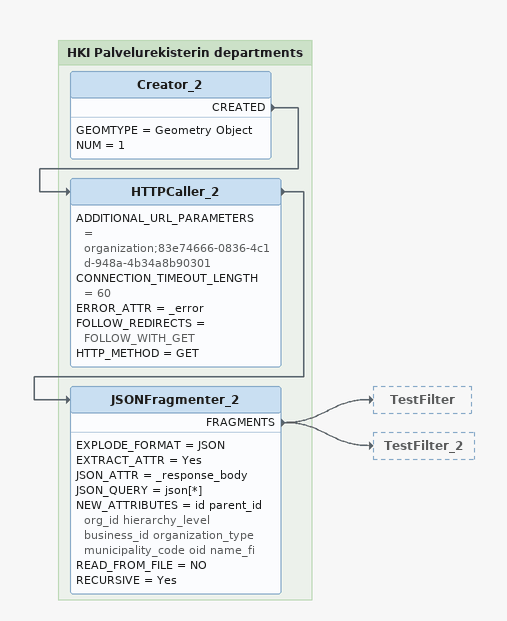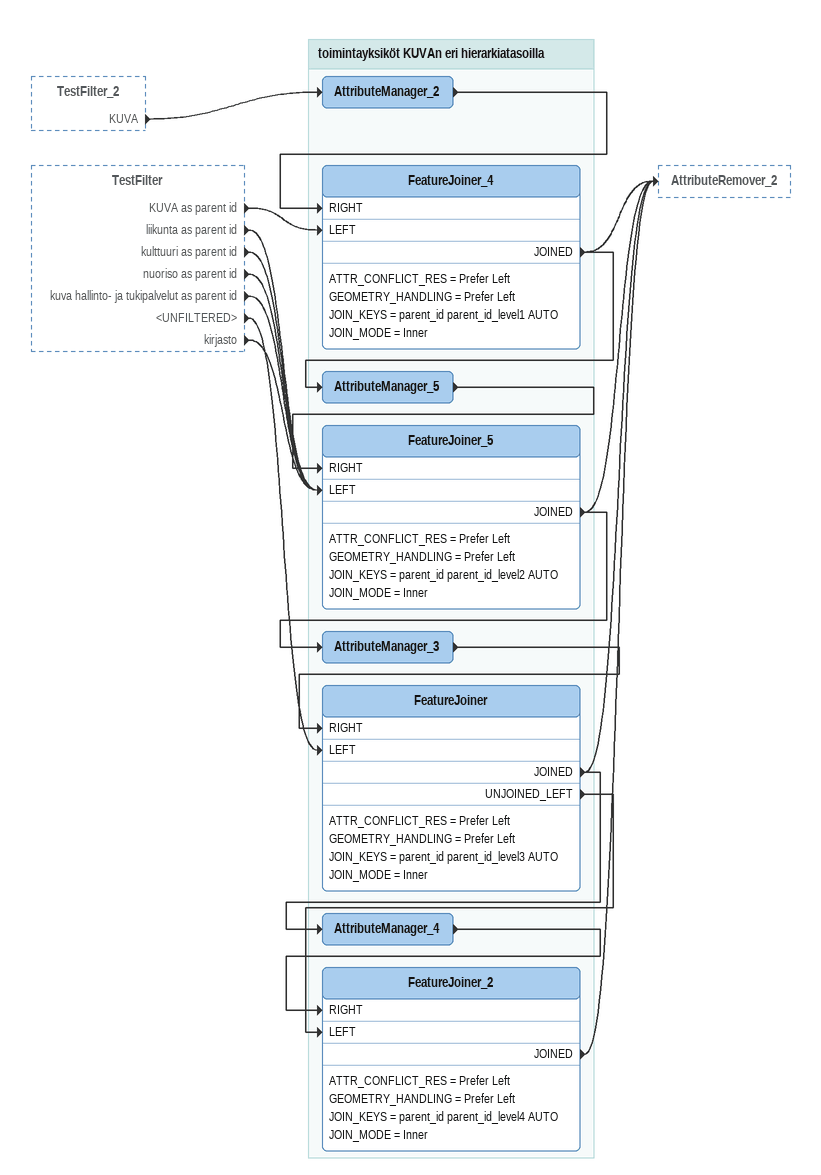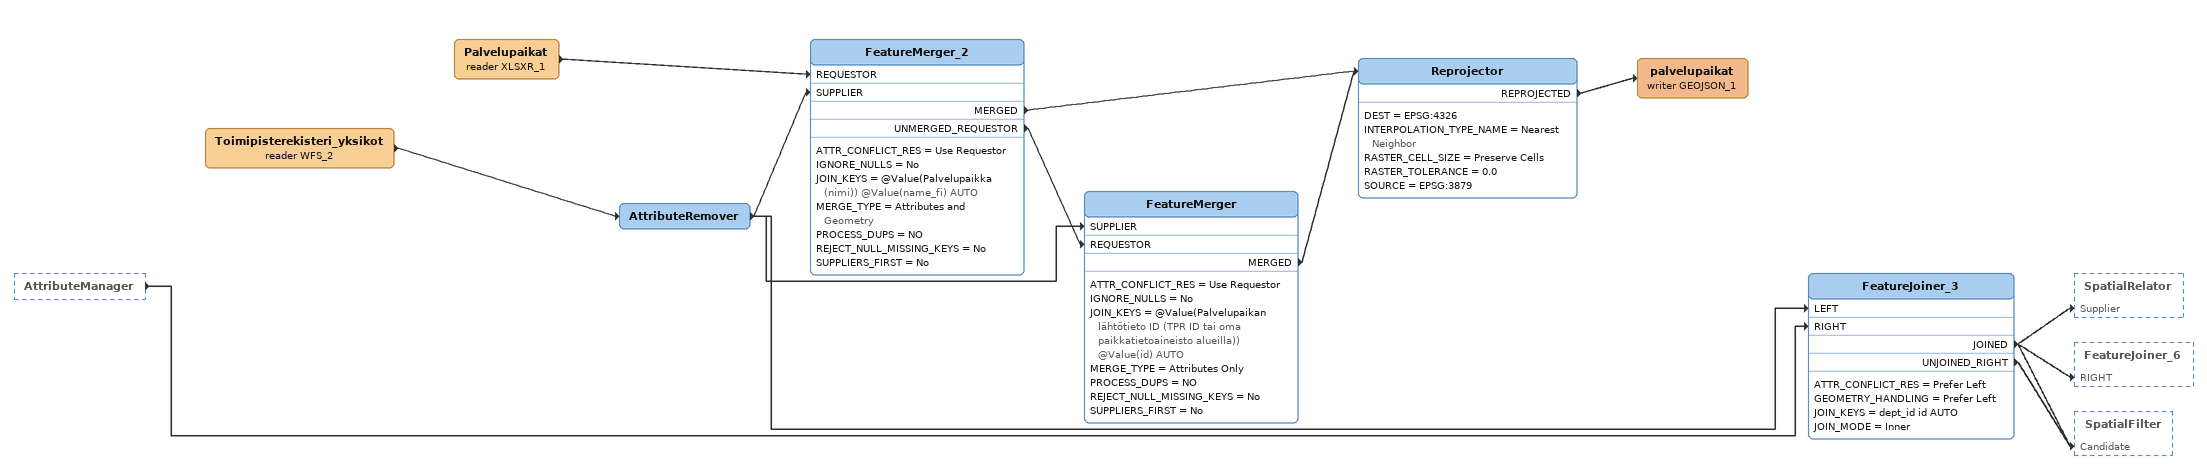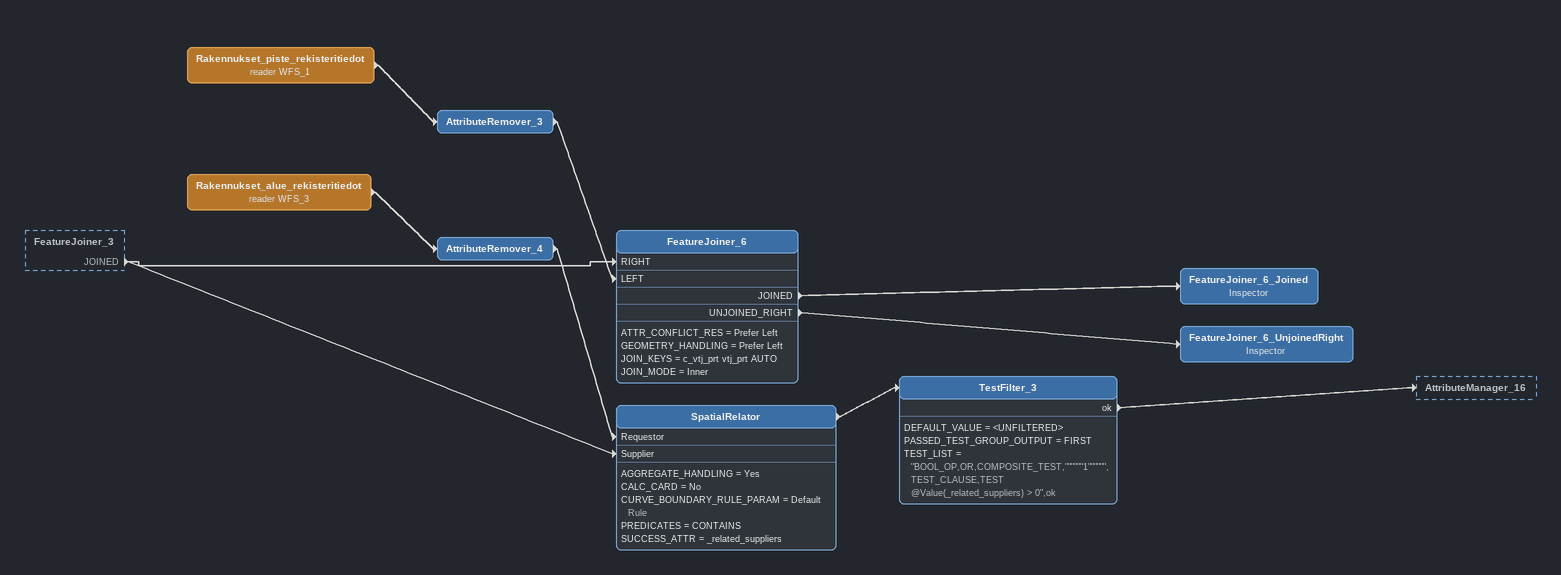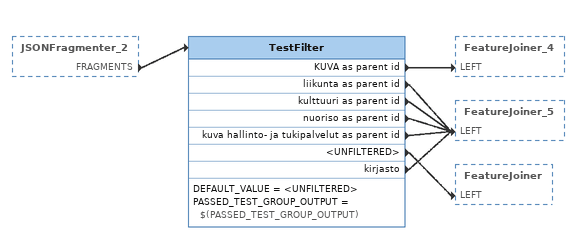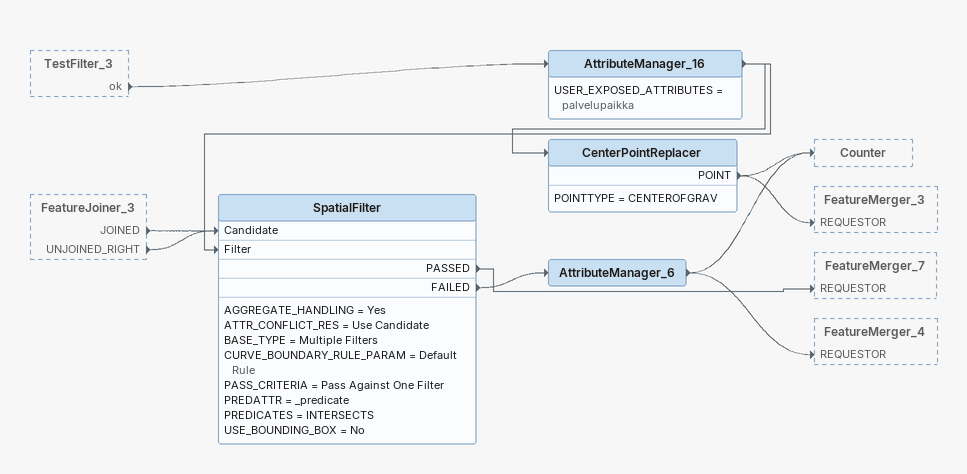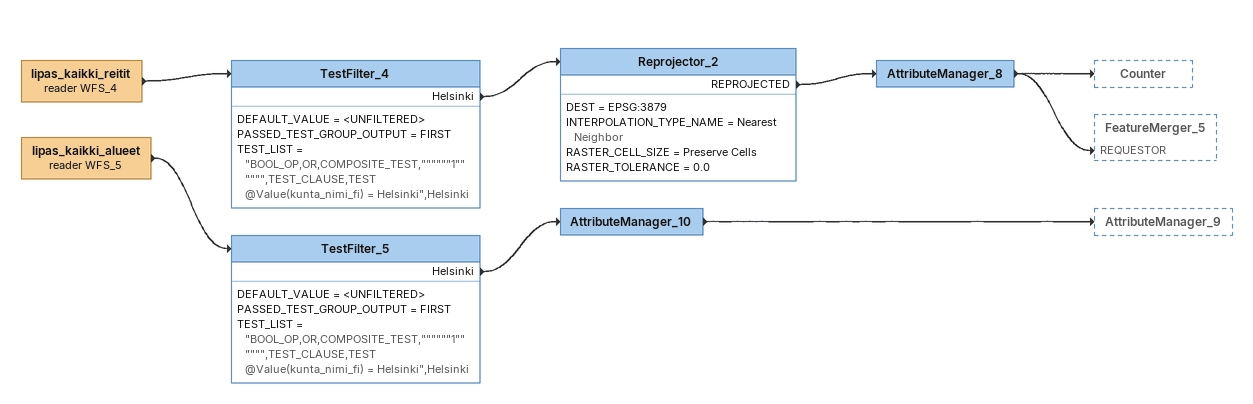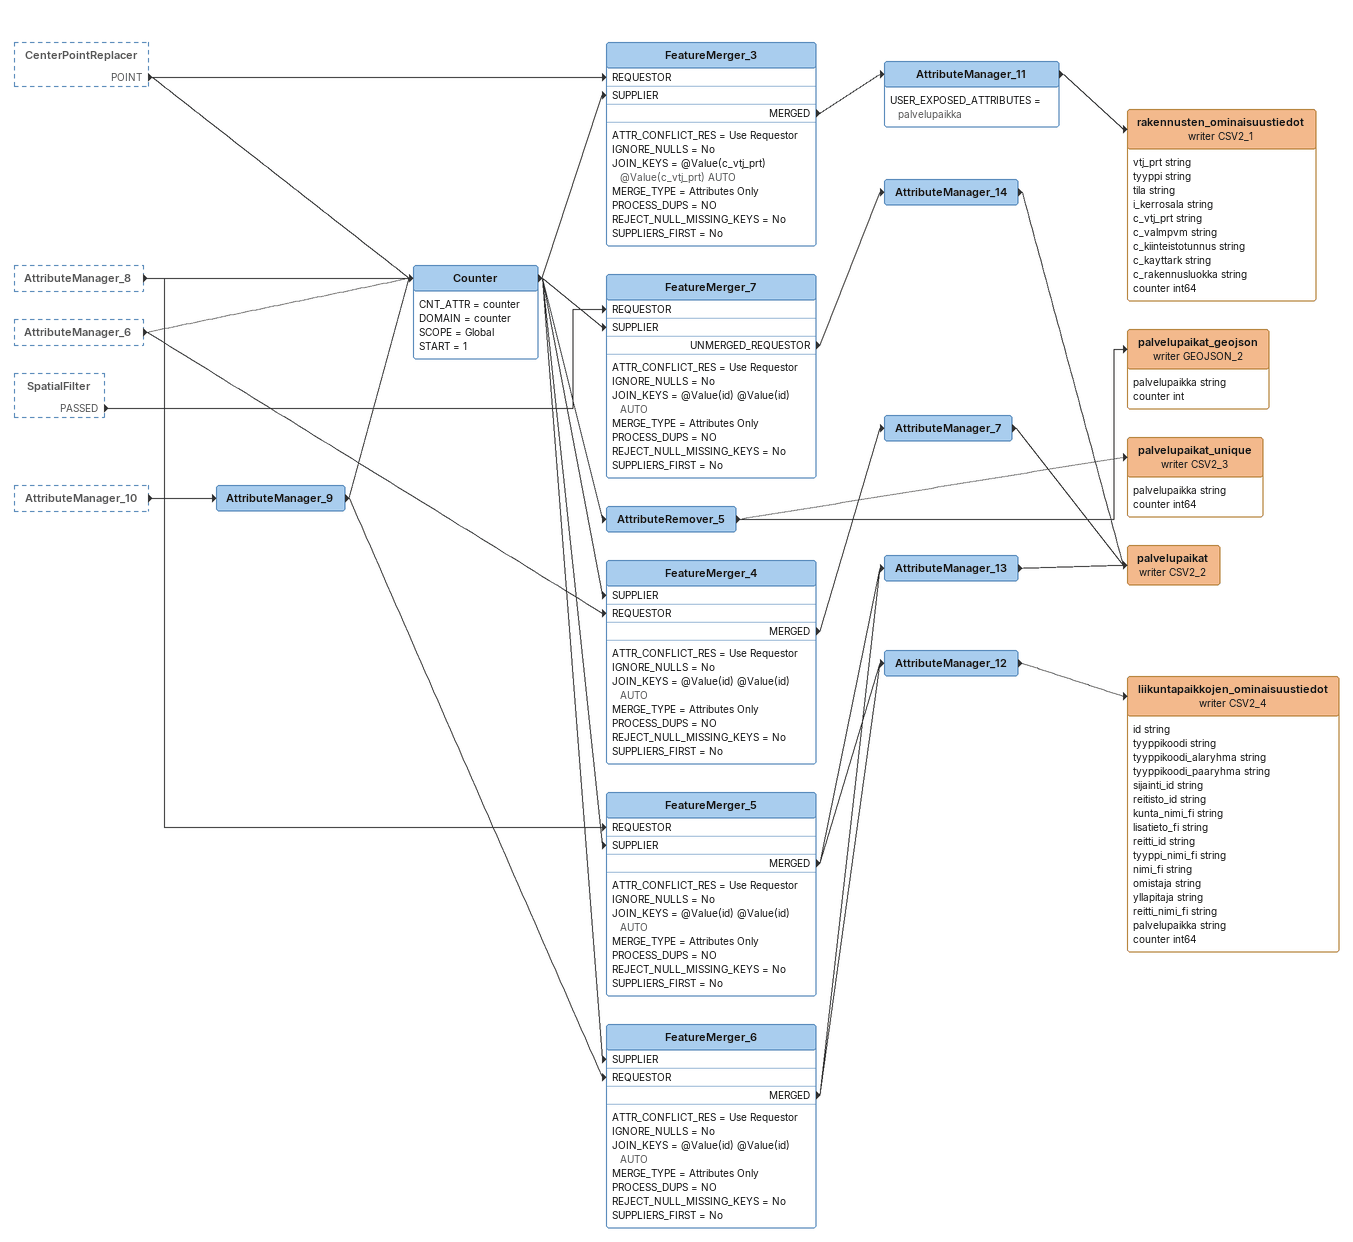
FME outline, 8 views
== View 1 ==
Bookmark: HKI Palvelurekisterin departments
Creator_2
    GEOMTYPE = Geometry Object
    NUM = 1
    CREATED -> HTTPCaller_2
HTTPCaller_2
    ADDITIONAL_URL_PARAMETERS = organization;83e74666-0836-4c1d-948a-4b34a8b90301
    CONNECTION_TIMEOUT_LENGTH = 60
    ERROR_ATTR = _error
    FOLLOW_REDIRECTS = FOLLOW_WITH_GET
    HTTP_METHOD = GET
    -> JSONFragmenter_2
JSONFragmenter_2
    EXPLODE_FORMAT = JSON
    EXTRACT_ATTR = Yes
    JSON_ATTR = _response_body
    JSON_QUERY = json[*]
    NEW_ATTRIBUTES = id parent_id org_id hierarchy_level business_id organization_type municipality_code oid name_fi
    READ_FROM_FILE = NO
    RECURSIVE = Yes
    FRAGMENTS -> TestFilter
    FRAGMENTS -> TestFilter_2

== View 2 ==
TestFilter_2 [outside]
    KUVA -> AttributeManager_2
TestFilter [outside]
    KUVA as parent id -> FeatureJoiner_4 [LEFT]
    liikunta as parent id -> FeatureJoiner_5 [LEFT]
    kulttuuri as parent id -> FeatureJoiner_5 [LEFT]
    nuoriso as parent id -> FeatureJoiner_5 [LEFT]
    kuva hallinto- ja tukipalvelut as parent id -> FeatureJoiner_5 [LEFT]
    <UNFILTERED> -> FeatureJoiner [LEFT]
    kirjasto -> FeatureJoiner_5 [LEFT]

Bookmark: toimintayksiköt KUVAn eri hierarkiatasoilla
AttributeManager_2
    -> FeatureJoiner_4 [RIGHT]
FeatureJoiner_4
    ATTR_CONFLICT_RES = Prefer Left
    GEOMETRY_HANDLING = Prefer Left
    JOIN_KEYS = parent_id parent_id_level1 AUTO
    JOIN_MODE = Inner
    JOINED -> AttributeManager_5
    JOINED -> AttributeRemover_2
AttributeManager_5
    -> FeatureJoiner_5 [RIGHT]
FeatureJoiner_5
    ATTR_CONFLICT_RES = Prefer Left
    GEOMETRY_HANDLING = Prefer Left
    JOIN_KEYS = parent_id parent_id_level2 AUTO
    JOIN_MODE = Inner
    JOINED -> AttributeManager_3
    JOINED -> AttributeRemover_2
AttributeManager_3
    -> FeatureJoiner [RIGHT]
FeatureJoiner
    ATTR_CONFLICT_RES = Prefer Left
    GEOMETRY_HANDLING = Prefer Left
    JOIN_KEYS = parent_id parent_id_level3 AUTO
    JOIN_MODE = Inner
    JOINED -> AttributeManager_4
    JOINED -> AttributeRemover_2
    UNJOINED_LEFT -> FeatureJoiner_2 [LEFT]
AttributeManager_4
    -> FeatureJoiner_2 [RIGHT]
FeatureJoiner_2
    ATTR_CONFLICT_RES = Prefer Left
    GEOMETRY_HANDLING = Prefer Left
    JOIN_KEYS = parent_id parent_id_level4 AUTO
    JOIN_MODE = Inner
    JOINED -> AttributeRemover_2

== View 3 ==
AttributeManager [outside]
    -> FeatureJoiner_3 [RIGHT]
Toimipisterekisteri_yksikot (reader WFS_2)
    -> AttributeRemover
AttributeRemover
    -> FeatureMerger_2 [SUPPLIER]
    -> FeatureMerger [SUPPLIER]
    -> FeatureJoiner_3 [LEFT]
FeatureJoiner_3
    ATTR_CONFLICT_RES = Prefer Left
    GEOMETRY_HANDLING = Prefer Left
    JOIN_KEYS = dept_id id AUTO
    JOIN_MODE = Inner
    JOINED -> SpatialRelator [Supplier]
    JOINED -> FeatureJoiner_6 [RIGHT]
    JOINED -> SpatialFilter [Candidate]
    UNJOINED_RIGHT -> SpatialFilter [Candidate]
Palvelupaikat (reader XLSXR_1)
    -> FeatureMerger_2 [REQUESTOR]
FeatureMerger_2
    ATTR_CONFLICT_RES = Use Requestor
    IGNORE_NULLS = No
    JOIN_KEYS = @Value(Palvelupaikka (nimi)) @Value(name_fi) AUTO
    MERGE_TYPE = Attributes and Geometry
    PROCESS_DUPS = NO
    REJECT_NULL_MISSING_KEYS = No
    SUPPLIERS_FIRST = No
    MERGED -> Reprojector
    UNMERGED_REQUESTOR -> FeatureMerger [REQUESTOR]
FeatureMerger
    ATTR_CONFLICT_RES = Use Requestor
    IGNORE_NULLS = No
    JOIN_KEYS = @Value(Palvelupaikan lähtötieto ID (TPR ID tai oma paikkatietoaineisto alueilla)) @Value(id) AUTO
    MERGE_TYPE = Attributes Only
    PROCESS_DUPS = NO
    REJECT_NULL_MISSING_KEYS = No
    SUPPLIERS_FIRST = No
    MERGED -> Reprojector
Reprojector
    DEST = EPSG:4326
    INTERPOLATION_TYPE_NAME = Nearest Neighbor
    RASTER_CELL_SIZE = Preserve Cells
    RASTER_TOLERANCE = 0.0
    SOURCE = EPSG:3879
    REPROJECTED -> palvelupaikat (writer GEOJSON_1)
palvelupaikat (writer GEOJSON_1)

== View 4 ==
FeatureJoiner_3 [outside]
    JOINED -> SpatialRelator [Supplier]
    JOINED -> FeatureJoiner_6 [RIGHT]
Rakennukset_piste_rekisteritiedot (reader WFS_1)
    -> AttributeRemover_3
AttributeRemover_3
    -> FeatureJoiner_6 [LEFT]
FeatureJoiner_6
    ATTR_CONFLICT_RES = Prefer Left
    GEOMETRY_HANDLING = Prefer Left
    JOIN_KEYS = c_vtj_prt vtj_prt AUTO
    JOIN_MODE = Inner
    JOINED -> FeatureJoiner_6_Joined
    UNJOINED_RIGHT -> FeatureJoiner_6_UnjoinedRight
FeatureJoiner_6_Joined: Inspector
FeatureJoiner_6_UnjoinedRight: Inspector
Rakennukset_alue_rekisteritiedot (reader WFS_3)
    -> AttributeRemover_4
AttributeRemover_4
    -> SpatialRelator [Requestor]
SpatialRelator
    AGGREGATE_HANDLING = Yes
    CALC_CARD = No
    CURVE_BOUNDARY_RULE_PARAM = Default Rule
    PREDICATES = CONTAINS
    SUCCESS_ATTR = _related_suppliers
    -> TestFilter_3
TestFilter_3
    DEFAULT_VALUE = <UNFILTERED>
    PASSED_TEST_GROUP_OUTPUT = FIRST
    TEST_LIST = "BOOL_OP,OR,COMPOSITE_TEST,""""""1"""""",TEST_CLAUSE,TEST @Value(_related_suppliers) > 0",ok
    ok -> AttributeManager_16

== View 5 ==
JSONFragmenter_2 [outside]
    FRAGMENTS -> TestFilter
TestFilter
    DEFAULT_VALUE = <UNFILTERED>
    PASSED_TEST_GROUP_OUTPUT = $(PASSED_TEST_GROUP_OUTPUT)
    KUVA as parent id -> FeatureJoiner_4 [LEFT]
    liikunta as parent id -> FeatureJoiner_5 [LEFT]
    kulttuuri as parent id -> FeatureJoiner_5 [LEFT]
    nuoriso as parent id -> FeatureJoiner_5 [LEFT]
    kuva hallinto- ja tukipalvelut as parent id -> FeatureJoiner_5 [LEFT]
    <UNFILTERED> -> FeatureJoiner [LEFT]
    kirjasto -> FeatureJoiner_5 [LEFT]

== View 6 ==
TestFilter_3 [outside]
    ok -> AttributeManager_16
FeatureJoiner_3 [outside]
    JOINED -> SpatialFilter [Candidate]
    UNJOINED_RIGHT -> SpatialFilter [Candidate]
AttributeManager_16
    USER_EXPOSED_ATTRIBUTES = palvelupaikka
    -> CenterPointReplacer
    -> SpatialFilter [Filter]
CenterPointReplacer
    POINTTYPE = CENTEROFGRAV
    POINT -> Counter
    POINT -> FeatureMerger_3 [REQUESTOR]
SpatialFilter
    AGGREGATE_HANDLING = Yes
    ATTR_CONFLICT_RES = Use Candidate
    BASE_TYPE = Multiple Filters
    CURVE_BOUNDARY_RULE_PARAM = Default Rule
    PASS_CRITERIA = Pass Against One Filter
    PREDATTR = _predicate
    PREDICATES = INTERSECTS
    USE_BOUNDING_BOX = No
    PASSED -> FeatureMerger_7 [REQUESTOR]
    FAILED -> AttributeManager_6
AttributeManager_6
    -> Counter
    -> FeatureMerger_4 [REQUESTOR]

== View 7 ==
lipas_kaikki_reitit (reader WFS_4)
    -> TestFilter_4
TestFilter_4
    DEFAULT_VALUE = <UNFILTERED>
    PASSED_TEST_GROUP_OUTPUT = FIRST
    TEST_LIST = "BOOL_OP,OR,COMPOSITE_TEST,""""""1"""""",TEST_CLAUSE,TEST @Value(kunta_nimi_fi) = Helsinki",Helsinki
    Helsinki -> Reprojector_2
Reprojector_2
    DEST = EPSG:3879
    INTERPOLATION_TYPE_NAME = Nearest Neighbor
    RASTER_CELL_SIZE = Preserve Cells
    RASTER_TOLERANCE = 0.0
    REPROJECTED -> AttributeManager_8
AttributeManager_8
    -> Counter
    -> FeatureMerger_5 [REQUESTOR]
lipas_kaikki_alueet (reader WFS_5)
    -> TestFilter_5
TestFilter_5
    DEFAULT_VALUE = <UNFILTERED>
    PASSED_TEST_GROUP_OUTPUT = FIRST
    TEST_LIST = "BOOL_OP,OR,COMPOSITE_TEST,""""""1"""""",TEST_CLAUSE,TEST @Value(kunta_nimi_fi) = Helsinki",Helsinki
    Helsinki -> AttributeManager_10
AttributeManager_10
    -> AttributeManager_9

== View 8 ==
CenterPointReplacer [outside]
    POINT -> Counter
    POINT -> FeatureMerger_3 [REQUESTOR]
AttributeManager_8 [outside]
    -> Counter
    -> FeatureMerger_5 [REQUESTOR]
AttributeManager_6 [outside]
    -> Counter
    -> FeatureMerger_4 [REQUESTOR]
SpatialFilter [outside]
    PASSED -> FeatureMerger_7 [REQUESTOR]
AttributeManager_10 [outside]
    -> AttributeManager_9
AttributeManager_9
    -> Counter
    -> FeatureMerger_6 [REQUESTOR]
Counter
    CNT_ATTR = counter
    DOMAIN = counter
    SCOPE = Global
    START = 1
    -> AttributeRemover_5
    -> FeatureMerger_3 [SUPPLIER]
    -> FeatureMerger_4 [SUPPLIER]
    -> FeatureMerger_5 [SUPPLIER]
    -> FeatureMerger_6 [SUPPLIER]
    -> FeatureMerger_7 [SUPPLIER]
FeatureMerger_3
    ATTR_CONFLICT_RES = Use Requestor
    IGNORE_NULLS = No
    JOIN_KEYS = @Value(c_vtj_prt) @Value(c_vtj_prt) AUTO
    MERGE_TYPE = Attributes Only
    PROCESS_DUPS = NO
    REJECT_NULL_MISSING_KEYS = No
    SUPPLIERS_FIRST = No
    MERGED -> AttributeManager_11
AttributeManager_11
    USER_EXPOSED_ATTRIBUTES = palvelupaikka
    -> rakennusten_ominaisuustiedot (writer CSV2_1)
rakennusten_ominaisuustiedot (writer CSV2_1)
    attributes: vtj_prt string, tyyppi string, tila string, i_kerrosala string, c_vtj_prt string, c_valmpvm string, c_kiinteistotunnus string, c_kayttark string, c_rakennusluokka string, counter int64
FeatureMerger_7
    ATTR_CONFLICT_RES = Use Requestor
    IGNORE_NULLS = No
    JOIN_KEYS = @Value(id) @Value(id) AUTO
    MERGE_TYPE = Attributes Only
    PROCESS_DUPS = NO
    REJECT_NULL_MISSING_KEYS = No
    SUPPLIERS_FIRST = No
    UNMERGED_REQUESTOR -> AttributeManager_14
AttributeManager_14
    -> palvelupaikat (writer CSV2_2)
AttributeRemover_5
    -> palvelupaikat_geojson (writer GEOJSON_2)
    -> palvelupaikat_unique (writer CSV2_3)
palvelupaikat_geojson (writer GEOJSON_2)
    attributes: palvelupaikka string, counter int
palvelupaikat_unique (writer CSV2_3)
    attributes: palvelupaikka string, counter int64
FeatureMerger_4
    ATTR_CONFLICT_RES = Use Requestor
    IGNORE_NULLS = No
    JOIN_KEYS = @Value(id) @Value(id) AUTO
    MERGE_TYPE = Attributes Only
    PROCESS_DUPS = NO
    REJECT_NULL_MISSING_KEYS = No
    SUPPLIERS_FIRST = No
    MERGED -> AttributeManager_7
AttributeManager_7
    -> palvelupaikat (writer CSV2_2)
FeatureMerger_5
    ATTR_CONFLICT_RES = Use Requestor
    IGNORE_NULLS = No
    JOIN_KEYS = @Value(id) @Value(id) AUTO
    MERGE_TYPE = Attributes Only
    PROCESS_DUPS = NO
    REJECT_NULL_MISSING_KEYS = No
    SUPPLIERS_FIRST = No
    MERGED -> AttributeManager_12
    MERGED -> AttributeManager_13
FeatureMerger_6
    ATTR_CONFLICT_RES = Use Requestor
    IGNORE_NULLS = No
    JOIN_KEYS = @Value(id) @Value(id) AUTO
    MERGE_TYPE = Attributes Only
    PROCESS_DUPS = NO
    REJECT_NULL_MISSING_KEYS = No
    SUPPLIERS_FIRST = No
    MERGED -> AttributeManager_12
    MERGED -> AttributeManager_13
AttributeManager_13
    -> palvelupaikat (writer CSV2_2)
palvelupaikat (writer CSV2_2)
AttributeManager_12
    -> liikuntapaikkojen_ominaisuustiedot (writer CSV2_4)
liikuntapaikkojen_ominaisuustiedot (writer CSV2_4)
    attributes: id string, tyyppikoodi string, tyyppikoodi_alaryhma string, tyyppikoodi_paaryhma string, sijainti_id string, reitisto_id string, kunta_nimi_fi string, lisatieto_fi string, reitti_id string, tyyppi_nimi_fi string, nimi_fi string, omistaja string, yllapitaja string, reitti_nimi_fi string, palvelupaikka string, counter int64
